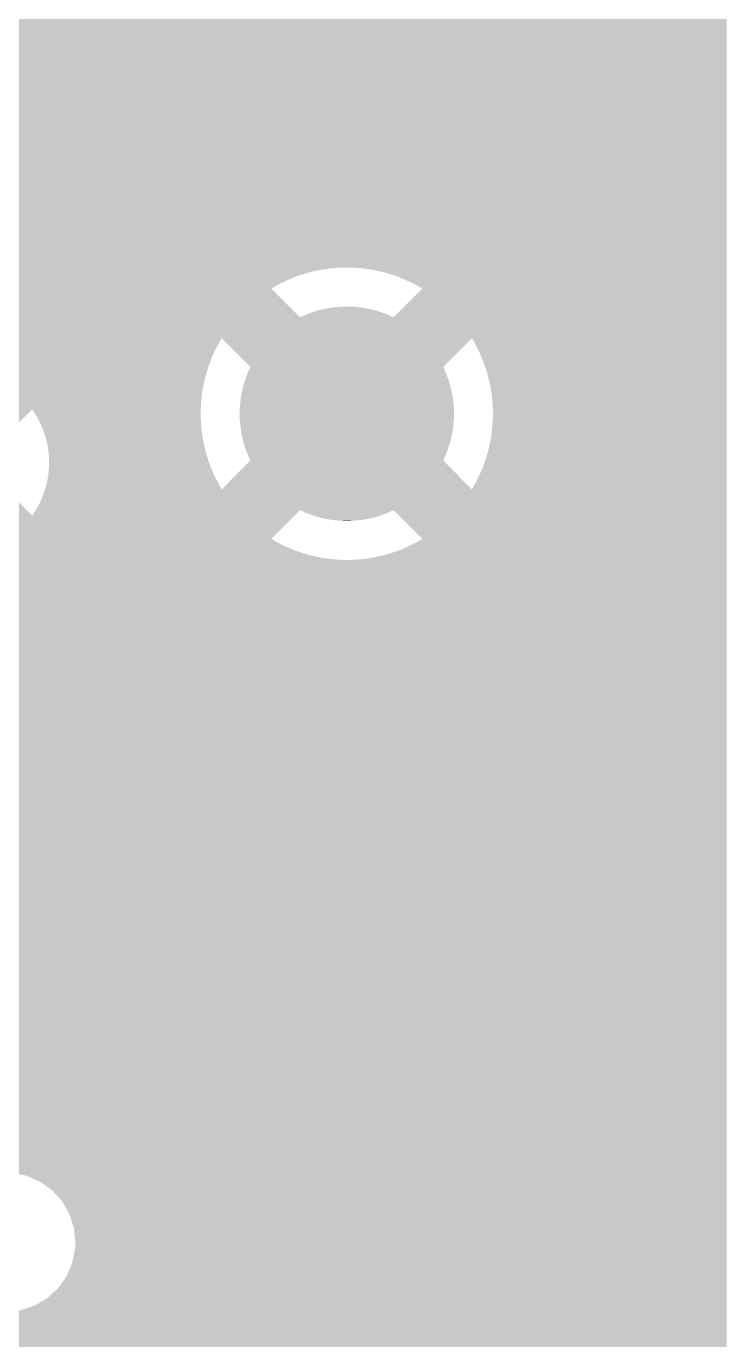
# Model space of a CAD drawing. Extents: x 295 to 953, y 10 to 290.
# Drawn here: x 648.99 to 659.49, y 219.67 to 239.35 of the extents above; entities that cross this region are included whole.
import ezdxf

# ---------------------------------------------------------------- set-up
doc = ezdxf.new("R2010")
doc.units = 0
doc.header["$LTSCALE"] = 5
doc.header["$MEASUREMENT"] = 0
doc.layers.add('PWR', color=7, linetype='CONTINUOUS')

msp = doc.modelspace()

# ---------------------------------------------------------------- linework, layer by layer
at = {"layer": 'PWR'}
for points in [[(574.367, 239.239), (574.343, 239.458), (659.493, 239.239), (659.493, 239.458)], [(574.32, 238.931), (574.362, 239.147), (659.493, 238.931), (659.493, 239.147)], [(574.362, 239.147), (574.367, 239.239), (659.493, 239.147), (659.493, 239.239)], [(574.233, 238.729), (574.32, 238.931), (659.493, 238.729), (659.493, 238.931)], [(574.105, 238.549), (574.233, 238.729), (659.493, 238.549), (659.493, 238.729)], [(574.084, 238.529), (574.105, 238.549), (659.493, 238.529), (659.493, 238.549)], [(607.883, 238.525), (607.792, 238.529), (659.493, 238.525), (659.493, 238.529)], [(608.1, 238.483), (607.883, 238.525), (659.493, 238.483), (659.493, 238.525)], [(608.302, 238.396), (608.1, 238.483), (659.493, 238.396), (659.493, 238.483)], [(608.482, 238.268), (608.302, 238.396), (659.493, 238.268), (659.493, 238.396)], [(608.631, 238.106), (608.482, 238.268), (659.493, 238.106), (659.493, 238.268)], [(608.742, 237.915), (608.631, 238.106), (659.493, 237.915), (659.493, 238.106)], [(608.811, 237.706), (608.742, 237.915), (659.493, 237.706), (659.493, 237.915)], [(608.834, 237.487), (608.811, 237.706), (659.493, 237.487), (659.493, 237.706)], [(608.788, 237.178), (608.83, 237.395), (659.493, 237.178), (659.493, 237.395)], [(608.83, 237.395), (608.834, 237.487), (659.493, 237.395), (659.493, 237.487)], [(608.701, 236.976), (608.788, 237.178), (659.493, 236.976), (659.493, 237.178)], [(608.573, 236.796), (608.701, 236.976), (659.493, 236.796), (659.493, 236.976)], [(608.41, 236.647), (608.573, 236.796), (659.493, 236.647), (659.493, 236.796)], [(608.22, 236.536), (608.41, 236.647), (659.493, 236.536), (659.493, 236.647)], [(572.155, 235.734), (572.155, 236.444), (659.493, 235.734), (659.493, 236.444)], [(607.792, 236.444), (608.011, 236.467), (659.493, 236.444), (659.493, 236.467)], [(608.011, 236.467), (608.22, 236.536), (659.493, 236.467), (659.493, 236.536)], [(572.155, 235.73), (572.155, 235.734), (653.672, 235.73), (653.773, 235.734)], [(572.155, 235.722), (572.155, 235.73), (653.571, 235.722), (653.672, 235.73)], [(572.155, 235.709), (572.155, 235.722), (653.47, 235.709), (653.571, 235.722)], [(572.155, 235.692), (572.155, 235.709), (653.371, 235.692), (653.47, 235.709)], [(572.155, 235.67), (572.155, 235.692), (653.272, 235.67), (653.371, 235.692)], [(572.155, 235.644), (572.155, 235.67), (653.174, 235.644), (653.272, 235.67)], [(572.155, 235.613), (572.155, 235.644), (653.078, 235.613), (653.174, 235.644)], [(572.155, 235.577), (572.155, 235.613), (652.983, 235.577), (653.078, 235.613)], [(572.155, 235.537), (572.155, 235.577), (652.89, 235.537), (652.983, 235.577)], [(653.874, 235.733), (653.773, 235.734), (659.493, 235.733), (659.493, 235.734)], [(653.975, 235.727), (653.874, 235.733), (659.493, 235.727), (659.493, 235.733)], [(654.076, 235.716), (653.975, 235.727), (659.493, 235.716), (659.493, 235.727)], [(654.176, 235.701), (654.076, 235.716), (659.493, 235.701), (659.493, 235.716)], [(654.275, 235.681), (654.176, 235.701), (659.493, 235.681), (659.493, 235.701)], [(654.373, 235.657), (654.275, 235.681), (659.493, 235.657), (659.493, 235.681)], [(654.47, 235.628), (654.373, 235.657), (659.493, 235.628), (659.493, 235.657)], [(654.566, 235.595), (654.47, 235.628), (659.493, 235.595), (659.493, 235.628)], [(654.659, 235.557), (654.566, 235.595), (659.493, 235.557), (659.493, 235.595)], [(572.155, 235.493), (572.155, 235.537), (652.799, 235.493), (652.89, 235.537)], [(572.155, 235.454), (572.155, 235.493), (652.726, 235.454), (652.799, 235.493)], [(631.993, 235.445), (631.89, 235.454), (652.71, 235.445), (652.726, 235.454)], [(632.199, 235.428), (631.993, 235.445), (652.682, 235.428), (652.71, 235.445)], [(632.238, 235.419), (632.199, 235.428), (652.665, 235.419), (652.682, 235.428)], [(632.489, 235.357), (632.238, 235.419), (652.727, 235.357), (652.665, 235.419)], [(654.499, 234.988), (654.929, 235.419), (659.493, 234.988), (659.493, 235.419)], [(654.752, 235.515), (654.659, 235.557), (659.493, 235.515), (659.493, 235.557)], [(654.842, 235.469), (654.752, 235.515), (659.493, 235.469), (659.493, 235.515)], [(654.929, 235.419), (654.842, 235.469), (659.493, 235.419), (659.493, 235.469)], [(632.765, 235.242), (632.489, 235.357), (652.843, 235.242), (652.727, 235.357)], [(633.018, 235.085), (632.765, 235.242), (653, 235.085), (652.843, 235.242)], [(633.13, 234.988), (633.018, 235.085), (653.096, 234.988), (653, 235.085)], [(633.245, 234.89), (633.13, 234.988), (659.493, 234.89), (659.493, 234.988)], [(653.096, 234.988), (653.155, 235.016), (654.499, 234.988), (654.438, 235.016)], [(653.155, 235.016), (653.176, 235.024), (654.438, 235.016), (654.42, 235.024)], [(653.176, 235.024), (653.236, 235.048), (654.42, 235.024), (654.358, 235.048)], [(653.236, 235.048), (653.257, 235.056), (654.358, 235.048), (654.339, 235.056)], [(653.257, 235.056), (653.318, 235.077), (654.339, 235.056), (654.276, 235.077)], [(653.318, 235.077), (653.339, 235.083), (654.276, 235.077), (654.257, 235.083)], [(653.339, 235.083), (653.401, 235.1), (654.257, 235.083), (654.192, 235.1)], [(653.401, 235.1), (653.423, 235.105), (654.192, 235.1), (654.173, 235.105)], [(653.423, 235.105), (653.486, 235.119), (654.173, 235.105), (654.107, 235.119)], [(653.486, 235.119), (653.509, 235.123), (654.107, 235.119), (654.089, 235.123)], [(653.509, 235.123), (653.571, 235.134), (654.089, 235.123), (654.021, 235.134)], [(653.571, 235.134), (653.595, 235.137), (654.021, 235.134), (654.003, 235.137)], [(653.595, 235.137), (653.657, 235.144), (654.003, 235.137), (653.933, 235.144)], [(653.657, 235.144), (653.685, 235.145), (653.933, 235.144), (653.917, 235.145)], [(653.685, 235.145), (653.744, 235.149), (653.917, 235.145), (653.842, 235.149)], [(653.744, 235.149), (653.83, 235.149), (653.842, 235.149), (653.83, 235.149)], [(633.427, 234.675), (633.245, 234.89), (659.493, 234.675), (659.493, 234.89)], [(633.438, 234.662), (633.427, 234.675), (651.914, 234.662), (651.922, 234.675)], [(633.484, 234.587), (633.438, 234.662), (651.871, 234.587), (651.914, 234.662)], [(652.352, 234.245), (651.922, 234.675), (655.243, 234.245), (655.673, 234.675)], [(655.711, 234.609), (655.673, 234.675), (659.493, 234.609), (659.493, 234.675)], [(655.758, 234.52), (655.711, 234.609), (659.493, 234.52), (659.493, 234.609)], [(633.539, 234.497), (633.484, 234.587), (651.825, 234.497), (651.871, 234.587)], [(633.594, 234.407), (633.539, 234.497), (651.784, 234.407), (651.825, 234.497)], [(633.594, 234.405), (633.594, 234.407), (651.783, 234.405), (651.784, 234.407)], [(633.633, 234.311), (633.594, 234.405), (651.746, 234.311), (651.783, 234.405)], [(655.801, 234.428), (655.758, 234.52), (659.493, 234.428), (659.493, 234.52)], [(655.84, 234.334), (655.801, 234.428), (659.493, 234.334), (659.493, 234.428)], [(633.672, 234.216), (633.633, 234.311), (651.712, 234.216), (651.746, 234.311)], [(633.683, 234.191), (633.672, 234.216), (651.705, 234.191), (651.712, 234.216)], [(652.316, 234.166), (652.339, 234.215), (655.278, 234.166), (655.257, 234.215)], [(652.339, 234.215), (652.352, 234.245), (655.257, 234.215), (655.243, 234.245)], [(655.875, 234.239), (655.84, 234.334), (659.493, 234.239), (659.493, 234.334)], [(655.904, 234.143), (655.875, 234.239), (659.493, 234.143), (659.493, 234.239)], [(648.084, 234.186), (648.004, 234.191), (651.703, 234.186), (651.705, 234.191)], [(648.163, 234.176), (648.084, 234.186), (651.7, 234.176), (651.703, 234.186)], [(648.242, 234.162), (648.163, 234.176), (651.696, 234.162), (651.7, 234.176)], [(648.32, 234.143), (648.242, 234.162), (651.691, 234.143), (651.696, 234.162)], [(648.397, 234.119), (648.32, 234.143), (651.684, 234.119), (651.691, 234.143)], [(648.472, 234.091), (648.397, 234.119), (651.677, 234.091), (651.684, 234.119)], [(648.546, 234.059), (648.472, 234.091), (651.669, 234.059), (651.677, 234.091)], [(648.617, 234.022), (648.546, 234.059), (651.66, 234.022), (651.669, 234.059)], [(648.62, 234.021), (648.617, 234.022), (651.659, 234.021), (651.66, 234.022)], [(648.687, 233.982), (648.62, 234.021), (651.651, 233.982), (651.659, 234.021)], [(652.249, 233.971), (652.258, 234.003), (655.346, 233.971), (655.336, 234.003)], [(652.258, 234.003), (652.275, 234.054), (655.336, 234.003), (655.32, 234.054)], [(652.275, 234.054), (652.285, 234.085), (655.32, 234.054), (655.309, 234.085)], [(652.285, 234.085), (652.305, 234.136), (655.309, 234.085), (655.291, 234.136)], [(652.305, 234.136), (652.316, 234.166), (655.291, 234.136), (655.278, 234.166)], [(655.93, 234.045), (655.904, 234.143), (659.493, 234.045), (659.493, 234.143)], [(655.951, 233.946), (655.93, 234.045), (659.493, 233.946), (659.493, 234.045)], [(648.537, 233.721), (648.637, 233.821), (651.614, 233.721), (651.624, 233.821)], [(648.637, 233.821), (648.737, 233.921), (651.624, 233.821), (651.639, 233.921)], [(648.753, 233.937), (648.687, 233.982), (651.643, 233.937), (651.651, 233.982)], [(648.737, 233.921), (648.753, 233.937), (651.639, 233.921), (651.643, 233.937)], [(652.204, 233.749), (652.212, 233.802), (655.39, 233.749), (655.383, 233.802)], [(652.212, 233.802), (652.217, 233.834), (655.383, 233.802), (655.377, 233.834)], [(652.217, 233.834), (652.229, 233.887), (655.377, 233.834), (655.367, 233.887)], [(652.229, 233.887), (652.235, 233.919), (655.367, 233.887), (655.359, 233.919)], [(652.235, 233.919), (652.249, 233.971), (655.359, 233.919), (655.346, 233.971)], [(655.967, 233.846), (655.951, 233.946), (659.493, 233.846), (659.493, 233.946)], [(655.979, 233.745), (655.967, 233.846), (659.493, 233.745), (659.493, 233.846)], [(633.794, 233.62), (633.789, 233.689), (651.608, 233.62), (651.612, 233.689)], [(633.795, 233.611), (633.794, 233.62), (651.608, 233.611), (651.608, 233.62)], [(647.079, 233.363), (646.831, 233.611), (648.831, 233.363), (649.08, 233.611)], [(648.505, 233.689), (648.537, 233.721), (651.612, 233.689), (651.614, 233.721)], [(649.107, 233.571), (649.08, 233.611), (651.607, 233.571), (651.608, 233.611)], [(652.191, 233.576), (652.194, 233.63), (655.403, 233.576), (655.402, 233.63)], [(652.194, 233.63), (652.195, 233.663), (655.402, 233.63), (655.399, 233.663)], [(652.195, 233.663), (652.201, 233.716), (655.399, 233.663), (655.395, 233.716)], [(652.201, 233.716), (652.204, 233.749), (655.395, 233.716), (655.39, 233.749)], [(655.986, 233.644), (655.979, 233.745), (659.493, 233.644), (659.493, 233.745)], [(655.988, 233.543), (655.986, 233.644), (659.493, 233.543), (659.493, 233.644)], [(649.124, 233.543), (649.107, 233.571), (651.607, 233.543), (651.607, 233.571)], [(649.149, 233.503), (649.124, 233.543), (651.607, 233.503), (651.607, 233.543)], [(649.182, 233.442), (649.149, 233.503), (651.609, 233.442), (651.607, 233.503)], [(649.187, 233.432), (649.182, 233.442), (651.61, 233.432), (651.609, 233.442)], [(649.221, 233.359), (649.187, 233.432), (651.615, 233.359), (651.61, 233.432)], [(652.191, 233.543), (652.191, 233.576), (655.404, 233.543), (655.403, 233.576)], [(652.192, 233.51), (652.191, 233.543), (655.404, 233.51), (655.404, 233.543)], [(652.193, 233.457), (652.192, 233.51), (655.401, 233.457), (655.404, 233.51)], [(652.196, 233.424), (652.193, 233.457), (655.399, 233.424), (655.401, 233.457)], [(652.2, 233.37), (652.196, 233.424), (655.394, 233.37), (655.399, 233.424)], [(655.981, 233.366), (655.987, 233.467), (659.493, 233.366), (659.493, 233.467)], [(655.987, 233.467), (655.988, 233.543), (659.493, 233.467), (659.493, 233.543)], [(649.228, 233.341), (649.221, 233.359), (651.616, 233.341), (651.615, 233.359)], [(649.251, 233.285), (649.228, 233.341), (651.622, 233.285), (651.616, 233.341)], [(649.265, 233.241), (649.251, 233.285), (651.628, 233.241), (651.622, 233.285)], [(649.276, 233.209), (649.265, 233.241), (651.633, 233.209), (651.628, 233.241)], [(652.205, 233.338), (652.2, 233.37), (655.391, 233.338), (655.394, 233.37)], [(652.212, 233.284), (652.205, 233.338), (655.382, 233.284), (655.391, 233.338)], [(652.218, 233.252), (652.212, 233.284), (655.377, 233.252), (655.382, 233.284)], [(652.228, 233.199), (652.218, 233.252), (655.366, 233.199), (655.377, 233.252)], [(655.955, 233.165), (655.97, 233.265), (659.493, 233.165), (659.493, 233.265)], [(655.97, 233.265), (655.981, 233.366), (659.493, 233.265), (659.493, 233.366)], [(649.294, 233.141), (649.276, 233.209), (651.644, 233.141), (651.633, 233.209)], [(649.297, 233.131), (649.294, 233.141), (651.646, 233.131), (651.644, 233.141)], [(649.313, 233.053), (649.297, 233.131), (651.662, 233.053), (651.646, 233.131)], [(649.315, 233.042), (649.313, 233.053), (651.665, 233.042), (651.662, 233.053)], [(649.325, 232.973), (649.315, 233.042), (651.683, 232.973), (651.665, 233.042)], [(652.236, 233.167), (652.228, 233.199), (655.359, 233.167), (655.366, 233.199)], [(652.249, 233.115), (652.236, 233.167), (655.345, 233.115), (655.359, 233.167)], [(652.258, 233.084), (652.249, 233.115), (655.337, 233.084), (655.345, 233.115)], [(652.274, 233.032), (652.258, 233.084), (655.32, 233.032), (655.337, 233.084)], [(652.286, 233.001), (652.274, 233.032), (655.31, 233.001), (655.32, 233.032)], [(655.911, 232.968), (655.935, 233.066), (659.493, 232.968), (659.493, 233.066)], [(655.935, 233.066), (655.955, 233.165), (659.493, 233.066), (659.493, 233.165)], [(649.327, 232.944), (649.325, 232.973), (651.69, 232.944), (651.683, 232.973)], [(649.332, 232.893), (649.327, 232.944), (651.706, 232.893), (651.69, 232.944)], [(649.333, 232.847), (649.332, 232.893), (651.72, 232.847), (651.706, 232.893)], [(649.334, 232.813), (649.333, 232.847), (651.732, 232.813), (651.72, 232.847)], [(651.922, 232.411), (652.352, 232.842), (655.673, 232.411), (655.243, 232.842)], [(652.304, 232.951), (652.286, 233.001), (655.29, 232.951), (655.31, 233.001)], [(652.317, 232.921), (652.304, 232.951), (655.278, 232.921), (655.29, 232.951)], [(652.338, 232.871), (652.317, 232.921), (655.256, 232.871), (655.278, 232.921)], [(652.352, 232.842), (652.338, 232.871), (655.243, 232.842), (655.256, 232.871)], [(655.849, 232.775), (655.882, 232.871), (659.493, 232.775), (659.493, 232.871)], [(655.882, 232.871), (655.911, 232.968), (659.493, 232.871), (659.493, 232.968)], [(649.318, 232.605), (649.325, 232.659), (651.818, 232.605), (651.793, 232.659)], [(649.325, 232.659), (649.328, 232.685), (651.793, 232.659), (651.782, 232.685)], [(649.328, 232.685), (649.332, 232.752), (651.782, 232.685), (651.754, 232.752)], [(649.332, 232.752), (649.333, 232.765), (651.754, 232.752), (651.75, 232.765)], [(649.333, 232.765), (649.334, 232.813), (651.75, 232.765), (651.732, 232.813)], [(655.769, 232.589), (655.811, 232.681), (659.493, 232.589), (659.493, 232.681)], [(655.811, 232.681), (655.849, 232.775), (659.493, 232.681), (659.493, 232.775)], [(649.274, 232.411), (649.285, 232.448), (651.922, 232.411), (651.9, 232.448)], [(649.285, 232.448), (649.292, 232.477), (651.9, 232.448), (651.883, 232.477)], [(649.292, 232.477), (649.304, 232.526), (651.883, 232.477), (651.858, 232.526)], [(649.304, 232.526), (649.311, 232.567), (651.858, 232.526), (651.836, 232.567)], [(649.311, 232.567), (649.318, 232.605), (651.836, 232.567), (651.818, 232.605)], [(655.673, 232.411), (655.723, 232.499), (659.493, 232.411), (659.493, 232.499)], [(655.723, 232.499), (655.769, 232.589), (659.493, 232.499), (659.493, 232.589)], [(646.831, 232.015), (647.079, 232.263), (649.08, 232.015), (648.831, 232.263)], [(649.201, 232.223), (649.233, 232.296), (659.493, 232.223), (659.493, 232.296)], [(649.233, 232.296), (649.261, 232.371), (659.493, 232.296), (659.493, 232.371)], [(649.261, 232.371), (649.274, 232.411), (659.493, 232.371), (659.493, 232.411)], [(649.08, 232.015), (649.124, 232.082), (653.013, 232.015), (653.079, 232.082)], [(649.124, 232.082), (649.134, 232.098), (653.079, 232.082), (653.096, 232.098)], [(649.134, 232.098), (649.165, 232.151), (659.493, 232.098), (659.493, 232.151)], [(649.165, 232.151), (649.201, 232.223), (659.493, 232.151), (659.493, 232.223)], [(653.156, 232.071), (653.096, 232.098), (654.439, 232.071), (654.499, 232.098)], [(653.175, 232.062), (653.156, 232.071), (654.419, 232.062), (654.439, 232.071)], [(653.237, 232.038), (653.175, 232.062), (654.359, 232.038), (654.419, 232.062)], [(653.255, 232.031), (653.237, 232.038), (654.338, 232.031), (654.359, 232.038)], [(653.319, 232.01), (653.255, 232.031), (654.277, 232.01), (654.338, 232.031)], [(654.929, 231.668), (654.499, 232.098), (659.493, 231.668), (659.493, 232.098)], [(645.536, 231.972), (645.513, 232.015), (652.969, 231.972), (653.013, 232.015)], [(645.552, 231.937), (645.536, 231.972), (652.935, 231.937), (652.969, 231.972)], [(648.753, 231.689), (648.505, 231.937), (652.686, 231.689), (652.935, 231.937)], [(653.338, 232.004), (653.319, 232.01), (654.255, 232.004), (654.277, 232.01)], [(653.403, 231.986), (653.338, 232.004), (654.194, 231.986), (654.255, 232.004)], [(653.421, 231.981), (653.403, 231.986), (654.171, 231.981), (654.194, 231.986)], [(653.488, 231.967), (653.421, 231.981), (654.109, 231.967), (654.171, 231.981)], [(653.506, 231.963), (653.488, 231.967), (654.086, 231.963), (654.109, 231.967)], [(653.574, 231.953), (653.506, 231.963), (654.024, 231.953), (654.086, 231.963)], [(653.592, 231.95), (653.574, 231.953), (653.999, 231.95), (654.024, 231.953)], [(653.661, 231.943), (653.592, 231.95), (653.938, 231.943), (653.999, 231.95)], [(653.678, 231.941), (653.661, 231.943), (653.91, 231.941), (653.938, 231.943)], [(653.753, 231.938), (653.678, 231.941), (653.851, 231.938), (653.91, 231.941)], [(653.764, 231.937), (653.753, 231.938), (653.764, 231.937), (653.851, 231.938)], [(648.673, 231.636), (648.722, 231.668), (652.721, 231.636), (652.665, 231.668)], [(648.722, 231.668), (648.74, 231.679), (652.665, 231.668), (652.677, 231.679)], [(648.74, 231.679), (648.753, 231.689), (652.677, 231.679), (652.686, 231.689)], [(654.796, 231.593), (654.885, 231.641), (659.493, 231.593), (659.493, 231.641)], [(654.885, 231.641), (654.929, 231.668), (659.493, 231.641), (659.493, 231.668)], [(648.067, 231.439), (648.147, 231.448), (653.19, 231.439), (653.16, 231.448)], [(648.147, 231.448), (648.209, 231.458), (653.16, 231.448), (653.125, 231.458)], [(648.209, 231.458), (648.226, 231.461), (653.125, 231.458), (653.116, 231.461)], [(648.226, 231.461), (648.305, 231.479), (653.116, 231.461), (653.065, 231.479)], [(648.305, 231.479), (648.347, 231.492), (653.065, 231.479), (653.029, 231.492)], [(648.347, 231.492), (648.382, 231.502), (653.029, 231.492), (653.004, 231.502)], [(648.382, 231.502), (648.457, 231.529), (653.004, 231.502), (652.936, 231.529)], [(648.457, 231.529), (648.458, 231.529), (652.936, 231.529), (652.935, 231.529)], [(648.458, 231.529), (648.531, 231.56), (652.935, 231.529), (652.867, 231.56)], [(648.531, 231.56), (648.553, 231.571), (652.867, 231.56), (652.843, 231.571)], [(648.553, 231.571), (648.603, 231.596), (652.843, 231.571), (652.795, 231.596)], [(648.603, 231.596), (648.641, 231.617), (652.795, 231.596), (652.753, 231.617)], [(648.641, 231.617), (648.673, 231.636), (652.753, 231.617), (652.721, 231.636)], [(654.323, 231.416), (654.42, 231.443), (659.493, 231.416), (659.493, 231.443)], [(654.42, 231.443), (654.517, 231.474), (659.493, 231.443), (659.493, 231.474)], [(654.517, 231.474), (654.611, 231.509), (659.493, 231.474), (659.493, 231.509)], [(654.611, 231.509), (654.704, 231.549), (659.493, 231.509), (659.493, 231.549)], [(654.704, 231.549), (654.796, 231.593), (659.493, 231.549), (659.493, 231.593)], [(645.677, 231.224), (645.682, 231.304), (659.493, 231.224), (659.493, 231.304)], [(645.68, 231.433), (645.68, 231.435), (653.211, 231.433), (653.204, 231.435)], [(645.681, 231.429), (645.68, 231.433), (653.222, 231.429), (653.211, 231.433)], [(645.681, 231.405), (645.681, 231.429), (653.32, 231.405), (653.222, 231.429)], [(645.682, 231.385), (645.681, 231.405), (653.419, 231.385), (653.32, 231.405)], [(645.682, 231.37), (645.682, 231.385), (653.519, 231.37), (653.419, 231.385)], [(645.683, 231.36), (645.682, 231.37), (653.62, 231.36), (653.519, 231.37)], [(645.682, 231.304), (645.683, 231.352), (659.493, 231.304), (659.493, 231.352)], [(645.683, 231.354), (645.683, 231.36), (653.721, 231.354), (653.62, 231.36)], [(645.683, 231.353), (645.683, 231.354), (653.822, 231.353), (653.721, 231.354)], [(645.683, 231.352), (645.683, 231.353), (659.493, 231.352), (659.493, 231.353)], [(647.987, 231.435), (648.067, 231.439), (653.204, 231.435), (653.19, 231.439)], [(653.822, 231.353), (653.923, 231.356), (659.493, 231.353), (659.493, 231.356)], [(653.923, 231.356), (654.024, 231.364), (659.493, 231.356), (659.493, 231.364)], [(654.024, 231.364), (654.124, 231.377), (659.493, 231.364), (659.493, 231.377)], [(654.124, 231.377), (654.224, 231.394), (659.493, 231.377), (659.493, 231.394)], [(654.224, 231.394), (654.323, 231.416), (659.493, 231.394), (659.493, 231.416)], [(645.634, 230.988), (645.653, 231.066), (659.493, 230.988), (659.493, 231.066)], [(645.653, 231.066), (645.667, 231.144), (659.493, 231.066), (659.493, 231.144)], [(645.667, 231.144), (645.677, 231.224), (659.493, 231.144), (659.493, 231.224)], [(645.582, 230.836), (645.61, 230.911), (659.493, 230.836), (659.493, 230.911)], [(645.61, 230.911), (645.634, 230.988), (659.493, 230.911), (659.493, 230.988)], [(645.473, 230.621), (645.513, 230.691), (659.493, 230.621), (659.493, 230.691)], [(645.513, 230.691), (645.55, 230.762), (659.493, 230.691), (659.493, 230.762)], [(645.55, 230.762), (645.582, 230.836), (659.493, 230.762), (659.493, 230.836)], [(623.315, 230.477), (623.382, 230.555), (659.493, 230.477), (659.493, 230.555)], [(645.102, 230.228), (644.854, 230.477), (659.493, 230.228), (659.493, 230.477)], [(645.428, 230.555), (645.473, 230.621), (659.493, 230.555), (659.493, 230.621)], [(644.73, 230.041), (644.806, 230.068), (659.493, 230.041), (659.493, 230.068)], [(644.806, 230.068), (644.88, 230.1), (659.493, 230.068), (659.493, 230.1)], [(644.88, 230.1), (644.952, 230.135), (659.493, 230.1), (659.493, 230.135)], [(644.952, 230.135), (645.021, 230.175), (659.493, 230.135), (659.493, 230.175)], [(645.021, 230.175), (645.089, 230.219), (659.493, 230.175), (659.493, 230.219)], [(645.089, 230.219), (645.102, 230.228), (659.493, 230.219), (659.493, 230.228)], [(585.245, 229.842), (585.28, 229.891), (659.493, 229.842), (659.493, 229.891)], [(608.16, 229.891), (608.243, 229.974), (659.493, 229.891), (659.493, 229.974)], [(644.336, 229.974), (644.416, 229.978), (659.493, 229.974), (659.493, 229.978)], [(644.416, 229.978), (644.496, 229.987), (659.493, 229.978), (659.493, 229.987)], [(644.496, 229.987), (644.575, 230.001), (659.493, 229.987), (659.493, 230.001)], [(644.575, 230.001), (644.653, 230.019), (659.493, 230.001), (659.493, 230.019)], [(644.653, 230.019), (644.73, 230.041), (659.493, 230.019), (659.493, 230.041)], [(608.566, 229.804), (608.541, 229.842), (659.493, 229.804), (659.493, 229.842)], [(608.6, 229.748), (608.566, 229.804), (659.493, 229.748), (659.493, 229.804)], [(608.629, 229.689), (608.6, 229.748), (659.493, 229.689), (659.493, 229.748)], [(608.654, 229.629), (608.629, 229.689), (659.493, 229.629), (659.493, 229.689)], [(608.675, 229.567), (608.654, 229.629), (659.493, 229.567), (659.493, 229.629)], [(608.691, 229.503), (608.675, 229.567), (659.493, 229.503), (659.493, 229.567)], [(608.702, 229.439), (608.691, 229.503), (659.493, 229.439), (659.493, 229.503)], [(608.709, 229.373), (608.702, 229.439), (659.493, 229.373), (659.493, 229.439)], [(608.712, 229.308), (608.709, 229.373), (659.493, 229.308), (659.493, 229.373)], [(608.711, 229.262), (608.712, 229.308), (659.493, 229.262), (659.493, 229.308)], [(608.703, 229.182), (608.705, 229.197), (659.493, 229.182), (659.493, 229.197)], [(608.705, 229.197), (608.711, 229.262), (659.493, 229.197), (659.493, 229.262)], [(610.22, 229.178), (610.128, 229.182), (659.493, 229.178), (659.493, 229.182)], [(610.437, 229.136), (610.22, 229.178), (659.493, 229.136), (659.493, 229.178)], [(610.639, 229.049), (610.437, 229.136), (659.493, 229.049), (659.493, 229.136)], [(610.819, 228.921), (610.639, 229.049), (659.493, 228.921), (659.493, 229.049)], [(610.968, 228.758), (610.819, 228.921), (659.493, 228.758), (659.493, 228.921)], [(611.079, 228.568), (610.968, 228.758), (659.493, 228.568), (659.493, 228.758)], [(611.148, 228.359), (611.079, 228.568), (659.493, 228.359), (659.493, 228.568)], [(611.171, 228.139), (611.148, 228.359), (659.493, 228.139), (659.493, 228.359)], [(611.167, 228.048), (611.171, 228.139), (659.493, 228.048), (659.493, 228.139)], [(611.125, 227.831), (611.167, 228.048), (659.493, 227.831), (659.493, 228.048)], [(611.038, 227.629), (611.125, 227.831), (659.493, 227.629), (659.493, 227.831)], [(610.91, 227.449), (611.038, 227.629), (659.493, 227.449), (659.493, 227.629)], [(610.747, 227.3), (610.91, 227.449), (659.493, 227.3), (659.493, 227.449)], [(610.128, 227.097), (610.348, 227.12), (659.493, 227.097), (659.493, 227.12)], [(610.348, 227.12), (610.557, 227.189), (659.493, 227.12), (659.493, 227.189)], [(610.557, 227.189), (610.747, 227.3), (659.493, 227.189), (659.493, 227.3)], [(576.703, 226.971), (576.69, 227.097), (659.493, 226.971), (659.493, 227.097)], [(576.699, 226.879), (576.703, 226.971), (659.493, 226.879), (659.493, 226.971)], [(576.657, 226.663), (576.699, 226.879), (659.493, 226.663), (659.493, 226.879)], [(576.57, 226.46), (576.657, 226.663), (659.493, 226.46), (659.493, 226.663)], [(576.442, 226.281), (576.57, 226.46), (659.493, 226.281), (659.493, 226.46)], [(576.421, 226.261), (576.442, 226.281), (659.493, 226.261), (659.493, 226.281)], [(610.22, 226.257), (610.128, 226.261), (659.493, 226.257), (659.493, 226.261)], [(610.437, 226.215), (610.22, 226.257), (659.493, 226.215), (659.493, 226.257)], [(610.639, 226.128), (610.437, 226.215), (659.493, 226.128), (659.493, 226.215)], [(610.819, 226), (610.639, 226.128), (659.493, 226), (659.493, 226.128)], [(610.968, 225.837), (610.819, 226), (659.493, 225.837), (659.493, 226)], [(611.079, 225.647), (610.968, 225.837), (659.493, 225.647), (659.493, 225.837)], [(611.148, 225.438), (611.079, 225.647), (659.493, 225.438), (659.493, 225.647)], [(611.171, 225.218), (611.148, 225.438), (659.493, 225.218), (659.493, 225.438)], [(611.167, 225.127), (611.171, 225.218), (659.493, 225.127), (659.493, 225.218)], [(611.125, 224.91), (611.167, 225.127), (659.493, 224.91), (659.493, 225.127)], [(611.038, 224.708), (611.125, 224.91), (659.493, 224.708), (659.493, 224.91)], [(610.91, 224.528), (611.038, 224.708), (659.493, 224.528), (659.493, 224.708)], [(610.557, 224.268), (610.747, 224.379), (659.493, 224.268), (659.493, 224.379)], [(610.747, 224.379), (610.91, 224.528), (659.493, 224.379), (659.493, 224.528)], [(608.631, 224.085), (608.548, 224.176), (659.493, 224.085), (659.493, 224.176)], [(610.128, 224.176), (610.348, 224.199), (659.493, 224.176), (659.493, 224.199)], [(610.348, 224.199), (610.557, 224.268), (659.493, 224.199), (659.493, 224.268)], [(608.742, 223.894), (608.631, 224.085), (659.493, 223.894), (659.493, 224.085)], [(608.811, 223.685), (608.742, 223.894), (659.493, 223.685), (659.493, 223.894)], [(608.834, 223.466), (608.811, 223.685), (659.493, 223.466), (659.493, 223.685)], [(608.788, 223.158), (608.83, 223.374), (659.493, 223.158), (659.493, 223.374)], [(608.83, 223.374), (608.834, 223.466), (659.493, 223.374), (659.493, 223.466)], [(608.701, 222.955), (608.788, 223.158), (659.493, 222.955), (659.493, 223.158)], [(608.573, 222.775), (608.701, 222.955), (659.493, 222.775), (659.493, 222.955)], [(608.552, 222.756), (608.573, 222.775), (659.493, 222.756), (659.493, 222.775)], [(630.667, 222.752), (630.575, 222.756), (659.493, 222.752), (659.493, 222.756)], [(630.884, 222.709), (630.667, 222.752), (659.493, 222.709), (659.493, 222.752)], [(631.086, 222.622), (630.884, 222.709), (659.493, 222.622), (659.493, 222.709)], [(631.266, 222.495), (631.086, 222.622), (659.493, 222.495), (659.493, 222.622)], [(631.415, 222.332), (631.266, 222.495), (659.493, 222.332), (659.493, 222.495)], [(631.508, 222.172), (631.415, 222.332), (659.493, 222.172), (659.493, 222.332)], [(648.777, 222.168), (648.686, 222.172), (659.493, 222.168), (659.493, 222.172)], [(648.994, 222.125), (648.777, 222.168), (659.493, 222.125), (659.493, 222.168)], [(649.196, 222.038), (648.994, 222.125), (659.493, 222.038), (659.493, 222.125)], [(649.376, 221.911), (649.196, 222.038), (659.493, 221.911), (659.493, 222.038)], [(649.525, 221.748), (649.376, 221.911), (659.493, 221.748), (659.493, 221.911)], [(649.636, 221.558), (649.525, 221.748), (659.493, 221.558), (659.493, 221.748)], [(649.705, 221.348), (649.636, 221.558), (659.493, 221.348), (659.493, 221.558)], [(649.728, 221.129), (649.705, 221.348), (659.493, 221.129), (659.493, 221.348)], [(649.682, 220.821), (649.724, 221.037), (659.493, 220.821), (659.493, 221.037)], [(649.724, 221.037), (649.728, 221.129), (659.493, 221.037), (659.493, 221.129)], [(649.595, 220.618), (649.682, 220.821), (659.493, 220.618), (659.493, 220.821)], [(649.467, 220.439), (649.595, 220.618), (659.493, 220.439), (659.493, 220.618)], [(649.304, 220.29), (649.467, 220.439), (659.493, 220.29), (659.493, 220.439)], [(649.114, 220.178), (649.304, 220.29), (659.493, 220.178), (659.493, 220.29)], [(572.155, 219.251), (572.155, 220.086), (659.493, 219.251), (659.493, 220.086)], [(648.686, 220.086), (648.905, 220.11), (659.493, 220.086), (659.493, 220.11)], [(648.905, 220.11), (649.114, 220.178), (659.493, 220.11), (659.493, 220.178)]]:
    msp.add_solid(points, dxfattribs=at)

doc.saveas('drawing.dxf')
